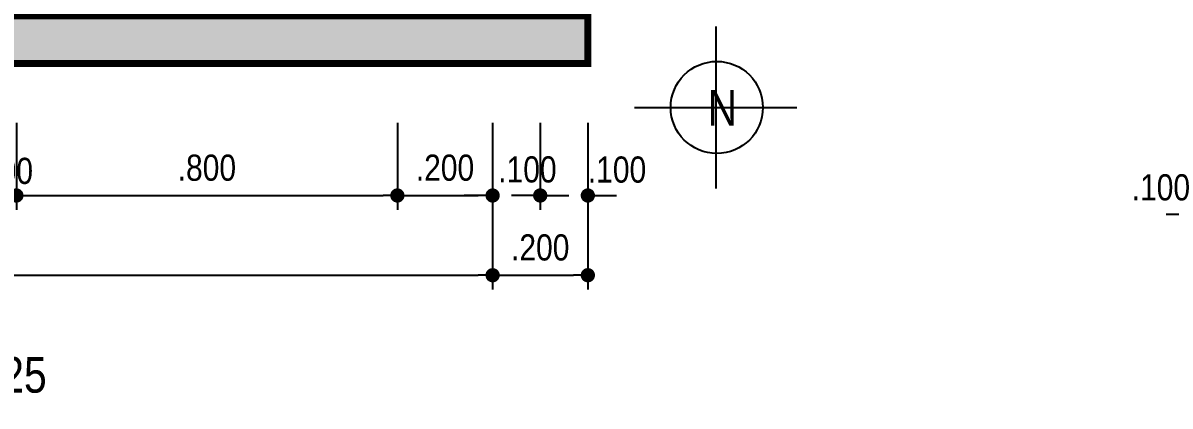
# Model space of a CAD drawing. Header units: millimetres. Extents: x 100 to 288, y -65 to 177.
# Drawn here: x 217.74 to 227.37, y 75.74 to 78.96 of the extents above; entities that cross this region are included whole.
import ezdxf

# ---------------------------------------------------------------- set-up
doc = ezdxf.new("R2010")
doc.units = ezdxf.units.MM
doc.header["$LTSCALE"] = 0.3
doc.header["$MEASUREMENT"] = 0
doc.header["$PDMODE"] = 2
doc.layers.get('0').update_dxf_attribs({"linetype": 'CONTINUOUS', "lineweight": 13})
doc.layers.get('DEFPOINTS').update_dxf_attribs({"linetype": 'CONTINUOUS', "lineweight": 13})
for name, color, linetype in [('HACTH', 8, 'CONTINUOUS'), ('HATCH', 8, 'CONTINUOUS'), ('LAYER 1', 1, 'CONTINUOUS'), ('LAYER1', 1, 'CONTINUOUS'), ('LAYER7', 7, 'CONTINUOUS')]:
    doc.layers.add(name, color=color, linetype=linetype)
doc.styles.add('HELVE-KT', font='VHELVCN.TTF')
doc.dimstyles.new('1-25', dxfattribs={"dimtxt": 0.22, "dimasz": 0.12, "dimexe": 0.12, "dimexo": 0.2, "dimgap": 0.12, "dimtad": 1, "dimdec": 3, "dimlfac": 0.25, "dimzin": 4, "dimdsep": 46, "dimtxsty": 'HELVE-KT', "dimblk1": 'DOT', "dimblk2": 'DOT', "dimsah": 1, "dimcen": 0.18, "dimadec": 3, "dimazin": 0, "dimtfac": 1, "dimtdec": 3, "dimtofl": 0, "dimtmove": 2, "dimatfit": 3, "dimldrblk": 'DOT', "dimfxl": 0, "dimtolj": 1, "dimtzin": 4, "dimarcsym": 0})

# ---------------------------------------------------------------- blocks, each defined once
blk = doc.blocks.new('_DOT')
at = {"color": 0, "linetype": 'ByBlock'}
blk.add_line((-0.5, 0), (-1, 0), dxfattribs=at)
at = {"color": 0, "linetype": 'ByBlock', "const_width": 0.5}
blk.add_lwpolyline([(-0.25, 0, 1), (0.25, 0, 1)], format="xyb", close=True, dxfattribs=at)
blk = doc.blocks.new('*D755')
at = {"layer": 'DEFPOINTS', "color": 0, "lineweight": -2, "ltscale": 0.25}
for p in [(210.4808, 77.9043), (221.6808, 77.9043), (221.6808, 76.8407)]:
    blk.add_point(p, dxfattribs=at)
at = {"layer": 'LAYER1', "color": 0, "lineweight": -2, "ltscale": 0.25}
for p, q in [((210.4808, 77.7043), (210.4808, 76.7207)), ((221.6808, 77.7043), (221.6808, 76.7207)), ((210.6008, 76.8407), (221.5608, 76.8407))]:
    blk.add_line(p, q, dxfattribs=at)
at = {"layer": 'LAYER1', "color": 0, "lineweight": -2, "ltscale": 0.25, "xscale": 0.12, "yscale": 0.12, "zscale": 0.12, "rotation": 180}
blk.add_blockref('_DOT', (210.4808, 76.8407), dxfattribs=at)
at = {"layer": 'LAYER1', "color": 0, "lineweight": -2, "ltscale": 0.25, "xscale": 0.12, "yscale": 0.12, "zscale": 0.12}
blk.add_blockref('_DOT', (221.6808, 76.8407), dxfattribs=at)
at = {"layer": 'LAYER1', "color": 0, "ltscale": 0.25, "insert": (216.0808, 77.073), "char_height": 0.22, "attachment_point": 5, "style": 'HELVE-KT'}
blk.add_mtext('\\A1;2.800', dxfattribs=at)
blk = doc.blocks.new('*D767')
at = {"layer": 'DEFPOINTS', "color": 0, "lineweight": -2, "ltscale": 0.25}
for p in [(221.6808, 78.321), (222.0808, 78.321), (222.0808, 77.511)]:
    blk.add_point(p, dxfattribs=at)
at = {"layer": 'LAYER1', "color": 0, "lineweight": -2, "ltscale": 0.25}
for p, q in [((221.6808, 78.121), (221.6808, 77.391)), ((222.0808, 78.121), (222.0808, 77.391)), ((221.5608, 77.511), (221.4408, 77.511)), ((222.2008, 77.511), (222.3208, 77.511))]:
    blk.add_line(p, q, dxfattribs=at)
at = {"layer": 'LAYER1', "color": 0, "lineweight": -2, "ltscale": 0.25, "xscale": 0.12, "yscale": 0.12, "zscale": 0.12}
blk.add_blockref('_DOT', (221.6808, 77.511), dxfattribs=at)
at = {"layer": 'LAYER1', "color": 0, "lineweight": -2, "ltscale": 0.25, "xscale": 0.12, "yscale": 0.12, "zscale": 0.12, "rotation": 180}
blk.add_blockref('_DOT', (222.0808, 77.511), dxfattribs=at)
at = {"layer": 'LAYER1', "color": 0, "ltscale": 0.25, "insert": (221.9731, 77.7288), "char_height": 0.22, "attachment_point": 5, "style": 'HELVE-KT'}
blk.add_mtext('\\A1;.100', dxfattribs=at)
blk = doc.blocks.new('*D776')
at = {"layer": 'DEFPOINTS', "color": 0, "lineweight": -2, "ltscale": 0.25}
for p in [(220.8808, 78.321), (221.6808, 78.321), (221.6808, 77.511)]:
    blk.add_point(p, dxfattribs=at)
at = {"layer": 'LAYER1', "color": 0, "lineweight": -2, "ltscale": 0.25}
for p, q in [((220.8808, 78.121), (220.8808, 77.391)), ((221.6808, 78.121), (221.6808, 77.391)), ((221.0008, 77.511), (221.5608, 77.511))]:
    blk.add_line(p, q, dxfattribs=at)
at = {"layer": 'LAYER1', "color": 0, "lineweight": -2, "ltscale": 0.25, "xscale": 0.12, "yscale": 0.12, "zscale": 0.12, "rotation": 180}
blk.add_blockref('_DOT', (220.8808, 77.511), dxfattribs=at)
at = {"layer": 'LAYER1', "color": 0, "lineweight": -2, "ltscale": 0.25, "xscale": 0.12, "yscale": 0.12, "zscale": 0.12}
blk.add_blockref('_DOT', (221.6808, 77.511), dxfattribs=at)
at = {"layer": 'LAYER1', "color": 0, "ltscale": 0.25, "insert": (221.2808, 77.7434), "char_height": 0.22, "attachment_point": 5, "style": 'HELVE-KT'}
blk.add_mtext('\\A1;.200', dxfattribs=at)
blk = doc.blocks.new('*D777')
at = {"layer": 'DEFPOINTS', "color": 0, "lineweight": -2, "ltscale": 0.25}
for p in [(217.6808, 78.321), (220.8808, 78.321), (220.8808, 77.511)]:
    blk.add_point(p, dxfattribs=at)
at = {"layer": 'LAYER1', "color": 0, "lineweight": -2, "ltscale": 0.25}
for p, q in [((217.6808, 78.121), (217.6808, 77.391)), ((220.8808, 78.121), (220.8808, 77.391)), ((217.8008, 77.511), (220.7608, 77.511))]:
    blk.add_line(p, q, dxfattribs=at)
at = {"layer": 'LAYER1', "color": 0, "lineweight": -2, "ltscale": 0.25, "xscale": 0.12, "yscale": 0.12, "zscale": 0.12, "rotation": 180}
blk.add_blockref('_DOT', (217.6808, 77.511), dxfattribs=at)
at = {"layer": 'LAYER1', "color": 0, "lineweight": -2, "ltscale": 0.25, "xscale": 0.12, "yscale": 0.12, "zscale": 0.12}
blk.add_blockref('_DOT', (220.8808, 77.511), dxfattribs=at)
at = {"layer": 'LAYER1', "color": 0, "ltscale": 0.25, "insert": (219.2808, 77.7434), "char_height": 0.22, "attachment_point": 5, "style": 'HELVE-KT'}
blk.add_mtext('\\A1;.800', dxfattribs=at)
blk = doc.blocks.new('*D778')
at = {"layer": 'DEFPOINTS', "color": 0, "lineweight": -2, "ltscale": 0.25}
for p in [(217.2808, 78.321), (217.6808, 78.321), (217.6808, 77.511)]:
    blk.add_point(p, dxfattribs=at)
at = {"layer": 'LAYER1', "color": 0, "lineweight": -2, "ltscale": 0.25}
for p, q in [((217.2808, 78.121), (217.2808, 77.391)), ((217.6808, 78.121), (217.6808, 77.391)), ((217.1608, 77.511), (217.0408, 77.511)), ((217.8008, 77.511), (217.9208, 77.511))]:
    blk.add_line(p, q, dxfattribs=at)
at = {"layer": 'LAYER1', "color": 0, "lineweight": -2, "ltscale": 0.25, "xscale": 0.12, "yscale": 0.12, "zscale": 0.12}
blk.add_blockref('_DOT', (217.2808, 77.511), dxfattribs=at)
at = {"layer": 'LAYER1', "color": 0, "lineweight": -2, "ltscale": 0.25, "xscale": 0.12, "yscale": 0.12, "zscale": 0.12, "rotation": 180}
blk.add_blockref('_DOT', (217.6808, 77.511), dxfattribs=at)
at = {"layer": 'LAYER1', "color": 0, "ltscale": 0.25, "insert": (217.5752, 77.7165), "char_height": 0.22, "attachment_point": 5, "style": 'HELVE-KT'}
blk.add_mtext('\\A1;.100', dxfattribs=at)
blk = doc.blocks.new('*D781')
at = {"layer": 'DEFPOINTS', "color": 0, "lineweight": -2, "ltscale": 0.25}
for p in [(222.0808, 78.321), (222.4808, 78.321), (222.4808, 77.511)]:
    blk.add_point(p, dxfattribs=at)
at = {"layer": 'LAYER1', "color": 0, "lineweight": -2, "ltscale": 0.25}
for p, q in [((222.0808, 78.121), (222.0808, 77.391)), ((222.4808, 78.121), (222.4808, 77.391)), ((221.9608, 77.511), (221.8408, 77.511)), ((222.6008, 77.511), (222.7208, 77.511))]:
    blk.add_line(p, q, dxfattribs=at)
at = {"layer": 'LAYER1', "color": 0, "lineweight": -2, "ltscale": 0.25, "xscale": 0.12, "yscale": 0.12, "zscale": 0.12}
blk.add_blockref('_DOT', (222.0808, 77.511), dxfattribs=at)
at = {"layer": 'LAYER1', "color": 0, "lineweight": -2, "ltscale": 0.25, "xscale": 0.12, "yscale": 0.12, "zscale": 0.12, "rotation": 180}
blk.add_blockref('_DOT', (222.4808, 77.511), dxfattribs=at)
at = {"layer": 'LAYER1', "color": 0, "ltscale": 0.25, "insert": (222.7259, 77.7276), "char_height": 0.22, "attachment_point": 5, "style": 'HELVE-KT'}
blk.add_mtext('\\A1;.100', dxfattribs=at)
blk = doc.blocks.new('*D796')
at = {"layer": 'DEFPOINTS', "color": 0, "lineweight": -2, "ltscale": 0.25}
for p in [(227.578, 78.1537), (227.978, 78.1537), (227.578, 77.3524)]:
    blk.add_point(p, dxfattribs=at)
at = {"layer": 'LAYER1', "color": 0, "lineweight": -2, "ltscale": 0.25}
for p, q in [((227.578, 77.9537), (227.578, 77.2324)), ((227.978, 77.9537), (227.978, 77.2324)), ((227.458, 77.3524), (227.338, 77.3524)), ((228.098, 77.3524), (228.218, 77.3524))]:
    blk.add_line(p, q, dxfattribs=at)
at = {"layer": 'LAYER1', "color": 0, "lineweight": -2, "ltscale": 0.25, "xscale": 0.12, "yscale": 0.12, "zscale": 0.12}
blk.add_blockref('_DOT', (227.578, 77.3524), dxfattribs=at)
at = {"layer": 'LAYER1', "color": 0, "lineweight": -2, "ltscale": 0.25, "xscale": 0.12, "yscale": 0.12, "zscale": 0.12, "rotation": 180}
blk.add_blockref('_DOT', (227.978, 77.3524), dxfattribs=at)
at = {"layer": 'LAYER1', "color": 0, "ltscale": 0.25, "insert": (227.2941, 77.5782), "char_height": 0.22, "attachment_point": 5, "style": 'HELVE-KT'}
blk.add_mtext('\\A1;.100', dxfattribs=at)
blk = doc.blocks.new('*D835')
at = {"layer": 'DEFPOINTS', "color": 0, "lineweight": -2, "ltscale": 0.25}
for p in [(221.6808, 77.7563), (222.4808, 77.7563), (222.4808, 76.8407)]:
    blk.add_point(p, dxfattribs=at)
at = {"layer": 'LAYER1', "color": 0, "lineweight": -2, "ltscale": 0.25}
for p, q in [((221.6808, 77.5563), (221.6808, 76.7207)), ((222.4808, 77.5563), (222.4808, 76.7207)), ((221.8008, 76.8407), (222.3608, 76.8407))]:
    blk.add_line(p, q, dxfattribs=at)
at = {"layer": 'LAYER1', "color": 0, "lineweight": -2, "ltscale": 0.25, "xscale": 0.12, "yscale": 0.12, "zscale": 0.12, "rotation": 180}
blk.add_blockref('_DOT', (221.6808, 76.8407), dxfattribs=at)
at = {"layer": 'LAYER1', "color": 0, "lineweight": -2, "ltscale": 0.25, "xscale": 0.12, "yscale": 0.12, "zscale": 0.12}
blk.add_blockref('_DOT', (222.4808, 76.8407), dxfattribs=at)
at = {"layer": 'LAYER1', "color": 0, "ltscale": 0.25, "insert": (222.0808, 77.073), "char_height": 0.22, "attachment_point": 5, "style": 'HELVE-KT'}
blk.add_mtext('\\A1;.200', dxfattribs=at)

msp = doc.modelspace()

# ---------------------------------------------------------------- hatches: boundary and pattern name
at = {"layer": 'HATCH'}
h = msp.add_hatch(dxfattribs=at)
h.set_pattern_fill('AR-CONC', color=256, scale=0.05, style=0)
h.set_pattern_definition([(50, (209.68076, 78.62118), (0.35863, -0.031376), [0.0375, -0.4125]), (355, (209.68076, 78.62118), (-0.069376, 0.376096), [0.03, -0.33]), (100.4514, (209.71065, 78.61856), (0.289255, 0.34472), [0.03187, -0.350571]), (46.1842, (209.68076, 78.7212), (0.53362, -0.08276), [0.05625, -0.61875]), (96.6356, (209.72523, 78.7143), (0.467331, 0.487059), [0.047805, -0.525857]), (351.184, (209.68076, 78.7212), (0.46733, 0.48706), [0.045, -0.495]), (21, (209.73076, 78.69618), (0.2984535, -0.2013094), [0.0375, -0.4125]), (326, (209.73076, 78.69618), (0.121658, 0.362575), [0.03, -0.33]), (71.4514, (209.75563, 78.6794), (0.420111, 0.161265), [0.03187, -0.350571]), (37.5, (209.68076, 78.62118), (0.0060799, 0.1664469), [0, -0.326, 0, -0.335, 0, -0.33125]), (7.5, (209.68076, 78.62118), (0.1315348, 0.1972059), [0, -0.191, 0, -0.3185, 0, -0.12625]), (327.5, (209.56926, 78.62118), (0.2669112, -0.0112774), [0, -0.125, 0, -0.39, 0, -0.5175]), (317.5, (209.51926, 78.62118), (0.291593, 0.0500525), [0, -0.1625, 0, -0.259, 0, -0.3675])])
h.paths.add_polyline_path([(219.71134, 79.02118), (209.68076, 79.02118), (209.68076, 78.62118), (219.71134, 78.62118)])
h.paths.add_polyline_path([(222.48076, 79.02118), (219.71134, 79.02118), (219.71134, 78.62118), (222.48076, 78.62118)])
h.paths.add_polyline_path([(222.08076, 79.34118), (219.71134, 79.34118), (219.71134, 79.02118), (222.08076, 79.02118)])
h.paths.add_polyline_path([(219.71134, 79.34118), (210.08076, 79.34118), (210.08076, 79.02118), (219.71134, 79.02118)])

# ---------------------------------------------------------------- linework, layer by layer
at = {"layer": 'HACTH', "ltscale": 0.25}
msp.add_lwpolyline([(219.19943, 83.73699, 0, 0.1, 0), (219.19943, 83.9563, 0, 0, 0), (219.19943, 84.12331, 0, 0, 0), (219.71134, 84.12331, 0, 0, 0), (219.71134, 78.25127, 0, 0, 0), (223.39747, 78.25127, 0, 0, 0)], format="xyseb", dxfattribs=at)
at = {"layer": 'LAYER7', "const_width": 0.06}
msp.add_lwpolyline([(209.68076, 78.62118), (222.48076, 78.62118), (222.48076, 79.02118), (209.68076, 79.02118)], close=True, dxfattribs=at)
at = {"layer": 'LAYER7'}
for points in [[(223.55447, 78.93279), (223.55447, 77.56975)], [(222.87294, 78.25127), (224.23599, 78.25127)]]:
    msp.add_lwpolyline(points, dxfattribs=at)
at = {"layer": 'LAYER7', "const_width": 0.06}
msp.add_lwpolyline([(209.68076, 78.62118), (222.48076, 78.62118)], dxfattribs=at)
at = {"layer": 'LAYER7'}
msp.add_circle((223.56399, 78.25127), 0.3871, dxfattribs=at)

# ---------------------------------------------------------------- texts
at = {"layer": 'LAYER 1', "linetype": 'Continuous', "ltscale": 0.4, "insert": (213.02175, 76.30327), "char_height": 0.2, "width": 9.5065602, "attachment_point": 1, "style": 'HELVE-KT'}
msp.add_mtext('{\\H2.25x;MAËT CAÉT 1 - 1}  {\\H1.5x;TL : 1/25}', dxfattribs=at)
at = {"layer": 'LAYER1', "ltscale": 100, "insert": (223.48663, 78.39936), "char_height": 0.3, "width": 1.7178697, "attachment_point": 1, "style": 'HELVE-KT'}
msp.add_mtext('N', dxfattribs=at)

# ---------------------------------------------------------------- dimensions: what is measured, and where the dimension line sits
at = {"layer": 'LAYER1', "ltscale": 0.25}
for base, p1, p2, picture, middle in [((217.68076, 77.51103), (217.28076, 78.32099), (217.68076, 78.32099), '*D778', (217.57521, 77.71652)), ((222.08076, 77.51103), (221.68076, 78.32099), (222.08076, 78.32099), '*D767', (221.97306, 77.72882)), ((222.48076, 77.51103), (222.08076, 78.32099), (222.48076, 78.32099), '*D781', (222.72592, 77.72759)), ((227.578, 77.35239), (227.978, 78.15369), (227.578, 78.15369), '*D796', (227.2941, 77.57822))]:
    dim = msp.add_linear_dim(base=base, p1=p1, p2=p2, dimstyle='1-25', dxfattribs=at)
    dim.commit()
    dim.dimension.update_dxf_attribs({"geometry": picture, "text_midpoint": middle, "dimtype": 160})
for base, p1, p2, picture, middle in [((220.88076, 77.51103), (217.68076, 78.32099), (220.88076, 78.32099), '*D777', (219.28076, 77.74338)), ((221.68076, 77.51103), (220.88076, 78.32099), (221.68076, 78.32099), '*D776', (221.28076, 77.74338)), ((221.68076, 76.8407), (210.48076, 77.90428), (221.68076, 77.90428), '*D755', (216.08076, 77.07304)), ((222.48076, 76.8407), (221.68076, 77.75632), (222.48076, 77.75632), '*D835', (222.08076, 77.07304))]:
    dim = msp.add_linear_dim(base=base, p1=p1, p2=p2, dimstyle='1-25', dxfattribs=at)
    dim.commit()
    dim.dimension.update_dxf_attribs({"geometry": picture, "text_midpoint": middle})

doc.saveas('drawing.dxf')
